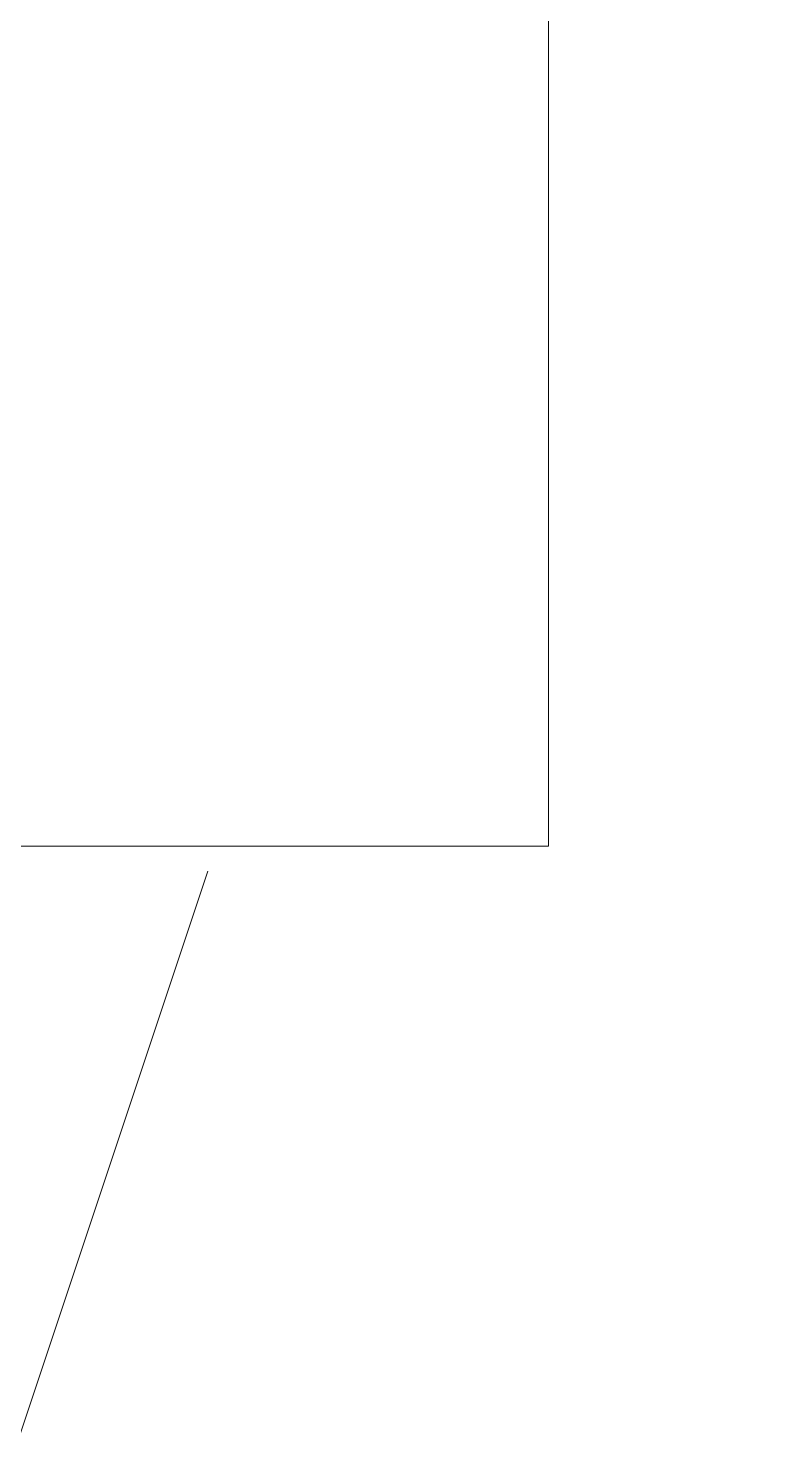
# Model space of a CAD drawing. Header units: inches. Extents: x -4110 to -1807, y 9775 to 11251.
# Drawn here: x -3484.918 to -3484.295, y 10019.863 to 10021.064 of the extents above; entities that cross this region are included whole.
import ezdxf

# ---------------------------------------------------------------- set-up
doc = ezdxf.new("R2010")
doc.units = ezdxf.units.IN
doc.header["$MEASUREMENT"] = 0
for name, color, linetype, lineweight in [('0-1', 7, 'Continuous', 5), ('A-WALL-4', 10, 'Continuous', 18), ('A-WALL-PATT-2', 253, 'Continuous', 9)]:
    doc.layers.add(name, color=color, linetype=linetype, lineweight=lineweight)
pattern_1 = [(161.57, (0.32, 0.32), (-2.560496185, -0.000537386), [0, -18.214, 2.022, 0]), (18.43, (-0.32, 0.32), (-2.560496185, 0.000537386), [0, -18.214, 2.022, 0]), (108.43, (0.32, 0.32), (1.27922091, -6.400876726), [6.07, -14.166]), (71.57, (-0.32, 0.32), (1.27922091, 6.400876726), [6.07, -14.166])]

# ---------------------------------------------------------------- blocks, each defined once
blk = doc.blocks.new('CTR - 1st Phase - Unit Layouts_rvt-1-ENLARGED RCP - 3RD FLOOR PLAN - WEST')
at = {"layer": 'A-WALL-PATT-2'}
h = blk.add_hatch(dxfattribs=at)
h.set_pattern_fill('FP_2', color=256, style=0, pattern_type=2)
h.set_pattern_definition(pattern_1)
h.paths.add_polyline_path([(-3484.4737, 9989.0644), (-3480.9737, 9989.0644), (-3480.9737, 10024.9894), (-3484.4737, 10024.9894), (-3484.4737, 9993.4029)], flags=0)
h.paths.add_polyline_path([(-3484.4737, 10112.2394), (-3480.9737, 10112.2394), (-3480.9737, 10123.2805), (-3484.4737, 10126.7805), (-3484.4737, 10121.5719)], flags=0)
h = blk.add_hatch(dxfattribs=at)
h.set_pattern_fill('FP_2', color=256, style=0, pattern_type=2)
h.set_pattern_definition(pattern_1)
h.paths.add_polyline_path([(-3486.3487, 10016.8644), (-3484.4737, 10016.8644), (-3484.4737, 10020.3644), (-3486.3487, 10020.3644), (-3486.3487, 10017.8644)], flags=0)
h.paths.add_polyline_path([(-3518.3487, 10016.8644), (-3517.5987, 10016.8644), (-3517.5987, 10020.3644), (-3518.9737, 10020.3644), (-3518.9737, 10016.8644)], flags=0)
at = {"layer": 'A-WALL-4'}
for q in [(-3484.4737, 10024.9894), (-3485.0987, 10020.3644)]:
    blk.add_line((-3484.4737, 10020.3644), q, dxfattribs=at)

msp = doc.modelspace()

# ---------------------------------------------------------------- block references
at = {"layer": '0-1'}
msp.add_blockref('CTR - 1st Phase - Unit Layouts_rvt-1-ENLARGED RCP - 3RD FLOOR PLAN - WEST', (0, 0), dxfattribs=at)

doc.saveas('drawing.dxf')
